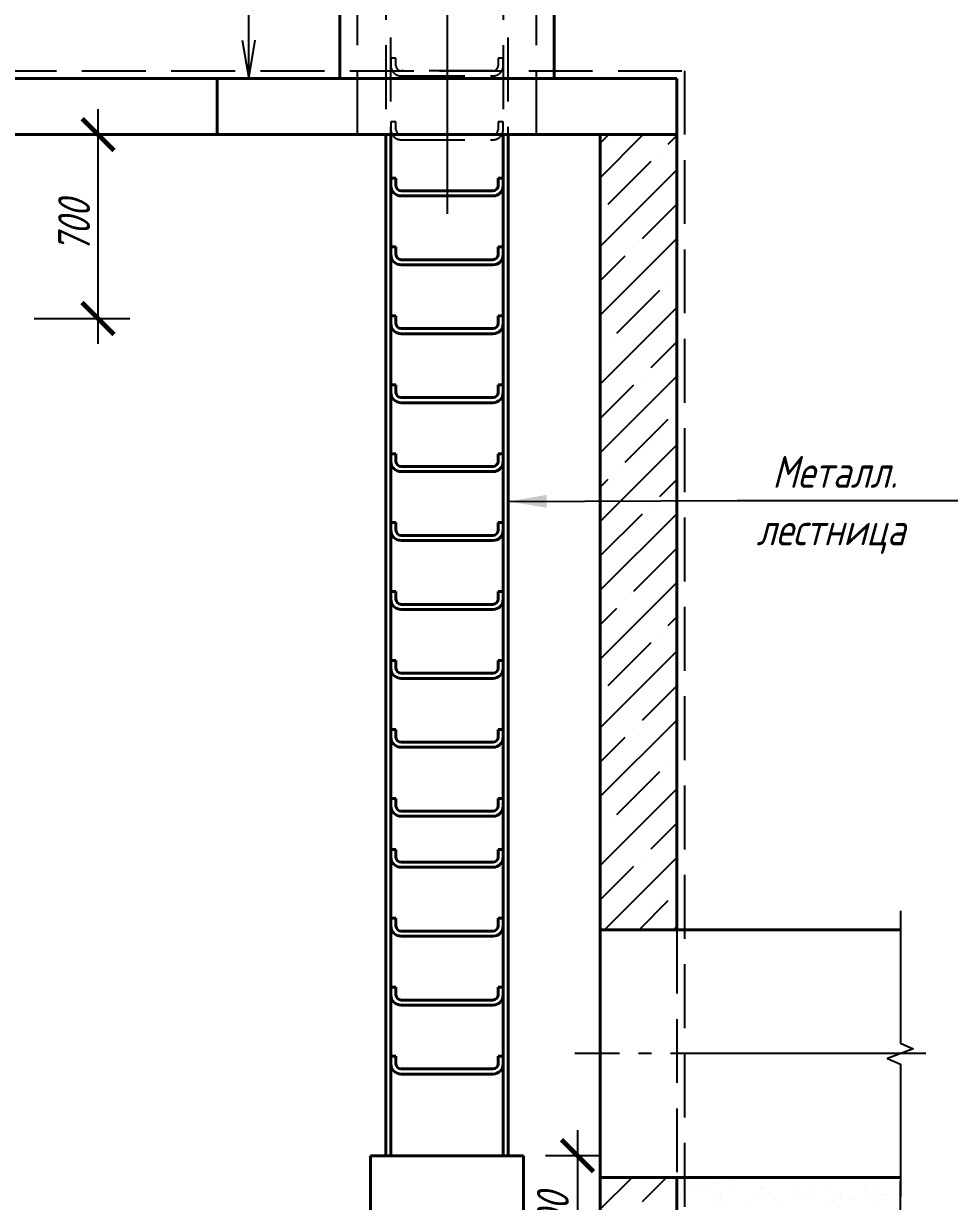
# Model space of a CAD drawing. Header units: millimetres. Extents: x 58188 to 87888, y -57829 to -36829.
# Drawn here: x 65792 to 69418, y -45227 to -40613 of the extents above; entities that cross this region are included whole.
import ezdxf

# ---------------------------------------------------------------- set-up
doc = ezdxf.new("R2010")
doc.units = ezdxf.units.MM
for name, pattern in [('GOST2.303 4', [7, 5, -2, 0]), ('GOST2.303 5', [24, 20, -1.5, 1, -1.5]), ('ГОСТ 2.303 4', [7, 5, -2, 0])]:
    doc.linetypes.add(name, pattern=pattern)
doc.layers.get('0').update_dxf_attribs({"lineweight": 40})
for name, color, linetype in [('Линии', 7, 'Continuous'), ('Надписи', 7, 'Continuous'), ('СПДС_Надписи', 7, 'Continuous')]:
    doc.layers.add(name, color=color, linetype=linetype)
doc.styles.add('GOST 2.304', font='CS_Gost2304.shx', dxfattribs={"oblique": 15})

# ---------------------------------------------------------------- blocks, each defined once
blk = doc.blocks.new('_ArchTick')
at = {"color": 0, "linetype": 'ByBlock', "const_width": 0.15}
blk.add_lwpolyline([(-0.5, -0.5), (0.5, 0.5)], dxfattribs=at)

msp = doc.modelspace()

# ---------------------------------------------------------------- linework, layer by layer
at = {"ltscale": 50}
for p, q in [((67030.2, -39638.3), (67030.2, -40828.3)), ((67870.2, -39638.3), (67870.2, -40828.3)), ((65350.2, -40828.3), (68350.2, -40828.3)), ((66550.2, -41048.3), (66550.2, -40828.3)), ((68350.2, -40828.3), (68350.2, -41048.3)), ((65350.2, -41048.3), (68350.2, -41048.3)), ((68350.2, -41048.3), (66550.2, -41048.3)), ((67210.2, -41048.3), (67210.2, -45048.3)), ((67230.2, -45048.3), (67230.2, -41048.3)), ((67670.2, -41048.3), (67670.2, -45048.3)), ((67690.2, -45048.3), (67690.2, -41048.3)), ((68050.2, -41048.3), (68050.2, -45698.3)), ((68350.2, -41048.3), (68350.2, -44163.3)), ((67250.2, -41218.3), (67230.2, -41218.3)), ((67230.2, -41218.3), (67230.2, -41248.3)), ((67250.2, -41248.3), (67250.2, -41218.3)), ((67670.2, -41218.3), (67650.2, -41218.3)), ((67650.2, -41218.3), (67650.2, -41248.3)), ((67670.2, -41248.3), (67670.2, -41218.3)), ((67630.2, -41268.3), (67270.2, -41268.3)), ((67270.2, -41288.3), (67630.2, -41288.3)), ((67250.2, -41488.3), (67230.2, -41488.3)), ((67230.2, -41488.3), (67230.2, -41518.3)), ((67250.2, -41518.3), (67250.2, -41488.3)), ((67670.2, -41488.3), (67650.2, -41488.3)), ((67650.2, -41488.3), (67650.2, -41518.3)), ((67670.2, -41518.3), (67670.2, -41488.3)), ((67630.2, -41538.3), (67270.2, -41538.3)), ((67270.2, -41558.3), (67630.2, -41558.3)), ((67250.2, -41758.3), (67230.2, -41758.3)), ((67230.2, -41758.3), (67230.2, -41788.3)), ((67250.2, -41788.3), (67250.2, -41758.3)), ((67670.2, -41758.3), (67650.2, -41758.3)), ((67650.2, -41758.3), (67650.2, -41788.3)), ((67670.2, -41788.3), (67670.2, -41758.3)), ((67630.2, -41808.3), (67270.2, -41808.3)), ((67270.2, -41828.3), (67630.2, -41828.3)), ((67250.2, -42028.3), (67230.2, -42028.3)), ((67230.2, -42028.3), (67230.2, -42058.3)), ((67250.2, -42058.3), (67250.2, -42028.3)), ((67670.2, -42028.3), (67650.2, -42028.3)), ((67650.2, -42028.3), (67650.2, -42058.3)), ((67670.2, -42058.3), (67670.2, -42028.3)), ((67630.2, -42078.3), (67270.2, -42078.3)), ((67270.2, -42098.3), (67630.2, -42098.3)), ((67250.2, -42298.3), (67230.2, -42298.3)), ((67230.2, -42298.3), (67230.2, -42328.3)), ((67250.2, -42328.3), (67250.2, -42298.3)), ((67670.2, -42298.3), (67650.2, -42298.3)), ((67650.2, -42298.3), (67650.2, -42328.3)), ((67670.2, -42328.3), (67670.2, -42298.3)), ((67630.2, -42348.3), (67270.2, -42348.3)), ((67270.2, -42368.3), (67630.2, -42368.3)), ((67250.2, -42568.3), (67230.2, -42568.3)), ((67230.2, -42568.3), (67230.2, -42598.3)), ((67250.2, -42598.3), (67250.2, -42568.3)), ((67670.2, -42568.3), (67650.2, -42568.3)), ((67650.2, -42568.3), (67650.2, -42598.3)), ((67670.2, -42598.3), (67670.2, -42568.3)), ((67630.2, -42618.3), (67270.2, -42618.3)), ((67270.2, -42638.3), (67630.2, -42638.3)), ((67250.2, -42838.3), (67230.2, -42838.3)), ((67230.2, -42838.3), (67230.2, -42868.3)), ((67250.2, -42868.3), (67250.2, -42838.3)), ((67670.2, -42838.3), (67650.2, -42838.3)), ((67650.2, -42838.3), (67650.2, -42868.3)), ((67670.2, -42868.3), (67670.2, -42838.3)), ((67630.2, -42888.3), (67270.2, -42888.3)), ((67270.2, -42908.3), (67630.2, -42908.3)), ((67250.2, -43108.3), (67230.2, -43108.3)), ((67230.2, -43108.3), (67230.2, -43138.3)), ((67250.2, -43138.3), (67250.2, -43108.3)), ((67670.2, -43108.3), (67650.2, -43108.3)), ((67650.2, -43108.3), (67650.2, -43138.3)), ((67670.2, -43138.3), (67670.2, -43108.3)), ((67630.2, -43158.3), (67270.2, -43158.3)), ((67270.2, -43178.3), (67630.2, -43178.3)), ((67250.2, -43378.3), (67230.2, -43378.3)), ((67230.2, -43378.3), (67230.2, -43408.3)), ((67250.2, -43408.3), (67250.2, -43378.3)), ((67670.2, -43378.3), (67650.2, -43378.3)), ((67650.2, -43378.3), (67650.2, -43408.3)), ((67670.2, -43408.3), (67670.2, -43378.3)), ((67630.2, -43428.3), (67270.2, -43428.3)), ((67270.2, -43448.3), (67630.2, -43448.3)), ((67250.2, -43648.3), (67230.2, -43648.3)), ((67230.2, -43648.3), (67230.2, -43678.3)), ((67250.2, -43648.3), (67230.2, -43648.3)), ((67230.2, -43648.3), (67230.2, -43678.3)), ((67250.2, -43678.3), (67250.2, -43648.3)), ((67250.2, -43678.3), (67250.2, -43648.3)), ((67670.2, -43648.3), (67650.2, -43648.3)), ((67650.2, -43648.3), (67650.2, -43678.3)), ((67670.2, -43648.3), (67650.2, -43648.3)), ((67650.2, -43648.3), (67650.2, -43678.3)), ((67670.2, -43678.3), (67670.2, -43648.3)), ((67670.2, -43678.3), (67670.2, -43648.3)), ((67630.2, -43698.3), (67270.2, -43698.3)), ((67630.2, -43698.3), (67270.2, -43698.3)), ((67270.2, -43718.3), (67630.2, -43718.3)), ((67270.2, -43718.3), (67630.2, -43718.3)), ((67250.2, -43848.3), (67230.2, -43848.3)), ((67230.2, -43848.3), (67230.2, -43878.3)), ((67250.2, -43878.3), (67250.2, -43848.3)), ((67670.2, -43848.3), (67650.2, -43848.3)), ((67650.2, -43848.3), (67650.2, -43878.3)), ((67670.2, -43878.3), (67670.2, -43848.3)), ((67630.2, -43898.3), (67270.2, -43898.3)), ((67270.2, -43918.3), (67630.2, -43918.3)), ((67250.2, -44118.3), (67230.2, -44118.3)), ((67230.2, -44118.3), (67230.2, -44148.3)), ((67250.2, -44148.3), (67250.2, -44118.3)), ((67670.2, -44118.3), (67650.2, -44118.3)), ((67650.2, -44118.3), (67650.2, -44148.3)), ((67670.2, -44148.3), (67670.2, -44118.3)), ((67630.2, -44168.3), (67270.2, -44168.3)), ((67270.2, -44188.3), (67630.2, -44188.3)), ((68050.2, -44163.3), (69225.5, -44163.3)), ((68050.2, -44163.3), (68050.2, -45133.3)), ((67250.2, -44388.3), (67230.2, -44388.3)), ((67230.2, -44388.3), (67230.2, -44418.3)), ((67250.2, -44418.3), (67250.2, -44388.3)), ((67670.2, -44388.3), (67650.2, -44388.3)), ((67650.2, -44388.3), (67650.2, -44418.3)), ((67670.2, -44418.3), (67670.2, -44388.3)), ((67630.2, -44438.3), (67270.2, -44438.3)), ((67270.2, -44458.3), (67630.2, -44458.3)), ((67250.2, -44658.3), (67230.2, -44658.3)), ((67230.2, -44658.3), (67230.2, -44688.3)), ((67250.2, -44688.3), (67250.2, -44658.3)), ((67670.2, -44658.3), (67650.2, -44658.3)), ((67650.2, -44658.3), (67650.2, -44688.3)), ((67670.2, -44688.3), (67670.2, -44658.3)), ((67630.2, -44708.3), (67270.2, -44708.3)), ((67270.2, -44728.3), (67630.2, -44728.3)), ((67150.2, -45548.3), (67150.2, -45048.3)), ((67150.2, -45048.3), (67750.2, -45048.3)), ((67750.2, -45048.3), (67750.2, -45548.3)), ((68050.2, -45133.3), (69225.5, -45133.3)), ((68350.2, -45133.3), (68350.2, -45998.3))]:
    msp.add_line(p, q, dxfattribs=at)
for centre, radius, start, end in [((67270.2, -41248.3), 40, 180, 270), ((67270.2, -41248.3), 20, 180, 270), ((67630.2, -41248.3), 20, 270, 0), ((67630.2, -41248.3), 40, 270, 0), ((67270.2, -41518.3), 40, 180, 270), ((67270.2, -41518.3), 20, 180, 270), ((67630.2, -41518.3), 20, 270, 0), ((67630.2, -41518.3), 40, 270, 0), ((67270.2, -41788.3), 40, 180, 270), ((67270.2, -41788.3), 20, 180, 270), ((67630.2, -41788.3), 20, 270, 0), ((67630.2, -41788.3), 40, 270, 0), ((67270.2, -42058.3), 40, 180, 270), ((67270.2, -42058.3), 20, 180, 270), ((67630.2, -42058.3), 20, 270, 0), ((67630.2, -42058.3), 40, 270, 0), ((67270.2, -42328.3), 40, 180, 270), ((67270.2, -42328.3), 20, 180, 270), ((67630.2, -42328.3), 20, 270, 0), ((67630.2, -42328.3), 40, 270, 0), ((67270.2, -42598.3), 40, 180, 270), ((67270.2, -42598.3), 20, 180, 270), ((67630.2, -42598.3), 20, 270, 0), ((67630.2, -42598.3), 40, 270, 0), ((67270.2, -42868.3), 40, 180, 270), ((67270.2, -42868.3), 20, 180, 270), ((67630.2, -42868.3), 20, 270, 0), ((67630.2, -42868.3), 40, 270, 0), ((67270.2, -43138.3), 40, 180, 270), ((67270.2, -43138.3), 20, 180, 270), ((67630.2, -43138.3), 20, 270, 0), ((67630.2, -43138.3), 40, 270, 0), ((67270.2, -43408.3), 40, 180, 270), ((67270.2, -43408.3), 20, 180, 270), ((67630.2, -43408.3), 20, 270, 0), ((67630.2, -43408.3), 40, 270, 0), ((67270.2, -43678.3), 40, 180, 270), ((67270.2, -43678.3), 40, 180, 270), ((67270.2, -43678.3), 20, 180, 270), ((67270.2, -43678.3), 20, 180, 270), ((67630.2, -43678.3), 20, 270, 0), ((67630.2, -43678.3), 40, 270, 0), ((67630.2, -43678.3), 20, 270, 0), ((67630.2, -43678.3), 40, 270, 0), ((67270.2, -43878.3), 40, 180, 270), ((67270.2, -43878.3), 20, 180, 270), ((67630.2, -43878.3), 20, 270, 0), ((67630.2, -43878.3), 40, 270, 0), ((67270.2, -44148.3), 40, 180, 270), ((67270.2, -44148.3), 20, 180, 270), ((67630.2, -44148.3), 20, 270, 0), ((67630.2, -44148.3), 40, 270, 0), ((67270.2, -44418.3), 40, 180, 270), ((67270.2, -44418.3), 20, 180, 270), ((67630.2, -44418.3), 20, 270, 0), ((67630.2, -44418.3), 40, 270, 0), ((67270.2, -44688.3), 40, 180, 270), ((67270.2, -44688.3), 20, 180, 270), ((67630.2, -44688.3), 20, 270, 0), ((67630.2, -44688.3), 40, 270, 0)]:
    msp.add_arc(centre, radius, start, end, dxfattribs=at)
at = {"layer": 'Линии', "linetype": 'GOST2.303 5', "ltscale": 50}
for p, q in [((67450.2, -39158.3), (67450.2, -41368.3)), ((69325.5, -44648.3), (67950.2, -44648.3))]:
    msp.add_line(p, q, dxfattribs=at)
at = {"layer": 'Линии', "linetype": 'GOST2.303 4', "ltscale": 50}
for p, q in [((67100.2, -41048.3), (67100.2, -39347.9)), ((67800.2, -41048.3), (67800.2, -39347.9)), ((67210.2, -39648.3), (67210.2, -41268.3)), ((67230.2, -41268.3), (67230.2, -39648.3)), ((67670.2, -39648.3), (67670.2, -41268.3)), ((67690.2, -41268.3), (67690.2, -39648.3)), ((67250.2, -40748.3), (67230.2, -40748.3)), ((67230.2, -40748.3), (67230.2, -40778.3)), ((67250.2, -40778.3), (67250.2, -40748.3)), ((67670.2, -40748.3), (67650.2, -40748.3)), ((67650.2, -40748.3), (67650.2, -40778.3)), ((67670.2, -40778.3), (67670.2, -40748.3)), ((67630.2, -40798.3), (67270.2, -40798.3)), ((67270.2, -40818.3), (67630.2, -40818.3)), ((67250.2, -40998.3), (67230.2, -40998.3)), ((67230.2, -40998.3), (67230.2, -41028.3)), ((67250.2, -41028.3), (67250.2, -40998.3)), ((67670.2, -40998.3), (67650.2, -40998.3)), ((67650.2, -40998.3), (67650.2, -41028.3)), ((67670.2, -41028.3), (67670.2, -40998.3)), ((67630.2, -41048.3), (67270.2, -41048.3)), ((67270.2, -41068.3), (67630.2, -41068.3)), ((68350.2, -44163.3), (68350.2, -45133.3)), ((69225.5, -46098.3), (69225.5, -45133.3))]:
    msp.add_line(p, q, dxfattribs=at)
at = {"layer": 'Линии', "linetype": 'ГОСТ 2.303 4', "ltscale": 50}
for p, q in [((65320.2, -40798.3), (68380.2, -40798.3)), ((68380.2, -40798.3), (68380.2, -45998.3))]:
    msp.add_line(p, q, dxfattribs=at)
at = {"layer": 'Линии', "linetype": 'Continuous', "ltscale": 25}
for p, q in [((68050.2, -41217), (68218.9, -41048.3)), ((68050.2, -41082.3), (68084.2, -41048.3)), ((68316.7, -41085.1), (68350.2, -41051.7)), ((68081, -41320.9), (68249.4, -41152.5)), ((68283, -41118.8), (68283, -41118.8)), ((68050.2, -41486.4), (68350.2, -41186.4)), ((68215.7, -41455.6), (68350.2, -41321.1)), ((68050.2, -41755.8), (68350.2, -41455.8)), ((68050.2, -41621.1), (68148.3, -41522.9)), ((68182, -41489.2), (68182, -41489.2)), ((68114.7, -41826), (68283, -41657.6)), ((68316.7, -41623.9), (68316.7, -41623.9)), ((68050.2, -42025.2), (68350.2, -41725.2)), ((68081, -41859.7), (68081, -41859.7)), ((68249.4, -41960.7), (68350.2, -41859.9)), ((68050.2, -42294.6), (68350.2, -41994.6)), ((68050.2, -42159.9), (68182, -42028.1)), ((68215.7, -41994.4), (68215.7, -41994.4)), ((68148.3, -42331.1), (68316.7, -42162.8)), ((68050.2, -42564), (68350.2, -42264)), ((68050.2, -42429.3), (68081, -42398.5)), ((68114.7, -42364.8), (68114.7, -42364.8)), ((68283, -42465.8), (68350.2, -42398.7)), ((68050.2, -42698.7), (68215.7, -42533.2)), ((68050.2, -42833.4), (68350.2, -42533.4)), ((68249.4, -42499.5), (68249.4, -42499.5)), ((68182, -42836.3), (68350.2, -42668.1)), ((68050.2, -43102.8), (68350.2, -42802.8)), ((68050.2, -42968.1), (68114.7, -42903.6)), ((68148.3, -42870), (68148.3, -42870)), ((68316.7, -42971), (68350.2, -42937.5)), ((68081, -43206.7), (68249.4, -43038.3)), ((68283, -43004.7), (68283, -43004.7)), ((68050.2, -43372.2), (68350.2, -43072.2)), ((68215.7, -43341.4), (68350.2, -43206.9)), ((68050.2, -43641.6), (68350.2, -43341.6)), ((68050.2, -43506.9), (68148.3, -43408.8)), ((68182, -43375.1), (68182, -43375.1)), ((68316.7, -43509.8), (68316.7, -43509.8)), ((68114.7, -43711.9), (68283, -43543.5)), ((68050.2, -43911), (68350.2, -43611)), ((68081, -43745.5), (68081, -43745.5)), ((68249.4, -43846.6), (68350.2, -43745.7)), ((68067.4, -44163.3), (68350.2, -43880.4)), ((68215.7, -43880.2), (68215.7, -43880.2)), ((68050.2, -44045.7), (68182, -43913.9)), ((68202.1, -44163.3), (68316.7, -44048.6)), ((68336.8, -44163.3), (68350.2, -44149.9)), ((68050.2, -45258.1), (68175, -45133.3)), ((68215.7, -45227.3), (68309.7, -45133.3))]:
    msp.add_line(p, q, dxfattribs=at)
at = {"layer": 'Линии', "linetype": 'Continuous', "ltscale": 50}
for p, q in [((68371.6, -45171.3), (68371.6, -45171.3)), ((68398.1, -45167.8), (68398.1, -45167.8)), ((68439.4, -45162.4), (68439.4, -45162.4)), ((68476.4, -45170.2), (68476.4, -45170.2)), ((68508.4, -45153.3), (68508.4, -45153.3)), ((68534.8, -45149.8), (68534.8, -45149.8)), ((68576.1, -45144.4), (68576.1, -45144.4)), ((68645.1, -45135.3), (68645.1, -45135.3)), ((68679.7, -45171.9), (68679.7, -45171.9)), ((68822.9, -45172.1), (68822.9, -45172.1)), ((68841.8, -45135.9), (68841.8, -45135.9)), ((68952.8, -45172.7), (68952.8, -45172.7)), ((69090, -45167.8), (69090, -45167.8)), ((69223, -45166.1), (69223, -45166.1)), ((68364.1, -45205.2), (68364.1, -45205.2)), ((68422.7, -45178.1), (68422.7, -45178.1)), ((68500.8, -45191.3), (68500.8, -45191.3)), ((68522.3, -45204.9), (68522.3, -45204.9)), ((68527, -45216.5), (68527, -45216.5)), ((68552.7, -45178.7), (68552.7, -45178.7)), ((68659, -45191), (68659, -45191)), ((68680.5, -45204.7), (68680.5, -45204.7)), ((68689.1, -45180.5), (68689.1, -45180.5)), ((68689.9, -45173.8), (68689.9, -45173.8)), ((68817.2, -45190.7), (68817.2, -45190.7)), ((68838.6, -45204.4), (68838.6, -45204.4)), ((68886, -45176.4), (68886, -45176.4)), ((68975.4, -45190.4), (68975.4, -45190.4)), ((68996.8, -45204.1), (68996.8, -45204.1)), ((69024.5, -45218), (69024.5, -45218)), ((69033.2, -45215.7), (69033.2, -45215.7)), ((69089.2, -45178.1), (69089.2, -45178.1)), ((69098.6, -45186.7), (69098.6, -45186.7)), ((69102.2, -45206.6), (69102.2, -45206.6)), ((69128.6, -45203.1), (69128.6, -45203.1)), ((69133.6, -45190.2), (69133.6, -45190.2)), ((69154.5, -45218.7), (69154.5, -45218.7)), ((69155, -45203.8), (69155, -45203.8)), ((69169.9, -45197.7), (69169.9, -45197.7)), ((68491.4, -45225.7), (68491.4, -45225.7)), ((68536.3, -45225.1), (68536.3, -45225.1)), ((68624.4, -45224), (68624.4, -45224)), ((68733.3, -45221), (68733.3, -45221)), ((68754.3, -45224.7), (68754.3, -45224.7)), ((68891.5, -45219.7), (68891.5, -45219.7)), ((68936.5, -45222.7), (68936.5, -45222.7)), ((68965.4, -45224.6), (68965.4, -45224.6)), ((68991.9, -45221.1), (68991.9, -45221.1)), ((69142.8, -45227.2), (69142.8, -45227.2))]:
    msp.add_line(p, q, dxfattribs=at)
at = {"layer": 'Линии', "ltscale": 50}
msp.add_lwpolyline([(69225.5, -44088.3), (69225.5, -44607.3), (69275.5, -44629.3), (69175.5, -44667.3), (69225.5, -44689.3), (69225.5, -45208.3)], dxfattribs=at)
at = {"layer": 'Линии', "linetype": 'GOST2.303 4', "ltscale": 50}
for centre, radius, start, end in [((67270.2, -40778.3), 40, 180, 270), ((67270.2, -40778.3), 20, 180, 270), ((67630.2, -40778.3), 20, 270, 0), ((67630.2, -40778.3), 40, 270, 0), ((67270.2, -41028.3), 40, 180, 270), ((67270.2, -41028.3), 20, 180, 270), ((67630.2, -41028.3), 20, 270, 0), ((67630.2, -41028.3), 40, 270, 0)]:
    msp.add_arc(centre, radius, start, end, dxfattribs=at)
at = {"layer": 'Надписи', "ltscale": 50}
for p, q in [((66673.7, -40828.3), (66673.7, -40449.3)), ((67690.2, -42485.1), (68586.6, -42481.9)), ((68586.6, -42481.9), (69557.6, -42481.9)), ((67961.1, -44948.3), (67961.1, -45648.3)), ((68050.2, -45048.3), (67836.1, -45048.3))]:
    msp.add_line(p, q, dxfattribs=at)
msp.add_lwpolyline([(66648.5, -40678), (66673.7, -40828.3), (66698.8, -40678)], dxfattribs=at)
msp.add_solid([(67690.2, -42485.1), (67840.3, -42459.5), (67840.5, -42509.7)], dxfattribs=at)
at = {"layer": 'СПДС_Надписи', "ltscale": 50}
for p, q in [((66083.5, -41868.3), (66083.5, -40948.3)), ((65833.5, -41048.3), (66208.5, -41048.3)), ((65833.5, -41768.3), (66208.5, -41768.3))]:
    msp.add_line(p, q, dxfattribs=at)

# ---------------------------------------------------------------- block references
at = {"layer": 'Надписи', "ltscale": 50, "xscale": 125, "yscale": 125, "zscale": 125, "rotation": 90}
msp.add_blockref('_ArchTick', (67961.1, -45048.3), dxfattribs=at)
at = {"layer": 'СПДС_Надписи', "ltscale": 50, "xscale": 125, "yscale": 125, "zscale": 125}
for p, rotation in [((66083.5, -41048.3), 90), ((66083.5, -41768.3), 270)]:
    msp.add_blockref('_ArchTick', p, dxfattribs=dict(at, rotation=rotation))

# ---------------------------------------------------------------- texts
at = {"layer": 'Надписи', "ltscale": 50, "style": 'GOST 2.304', "oblique": 15}
for s, p in [('Металл.', (68724.1, -42431.9)), ('лестница', (68661.6, -42656.9))]:
    msp.add_text(s, height=125, dxfattribs=at).set_placement(p)
at = {"layer": 'Надписи', "ltscale": 50, "insert": (67864.8, -45298.3), "char_height": 125, "attachment_point": 5, "rotation": 90, "style": 'GOST 2.304'}
msp.add_mtext('\\A1;500', dxfattribs=at)

# ---------------------------------------------------------------- next in the draw order: texts
at = {"layer": 'СПДС_Надписи', "ltscale": 50, "insert": (65989.8, -41408.3), "char_height": 125, "attachment_point": 5, "rotation": 90, "style": 'GOST 2.304', "bg_fill": 3, "box_fill_scale": 1.1, "bg_fill_color": 256, "bg_fill_true_color": 13158600, "bg_fill_transparency": 0}
msp.add_mtext('\\A1;700', dxfattribs=at)

doc.saveas('drawing.dxf')
